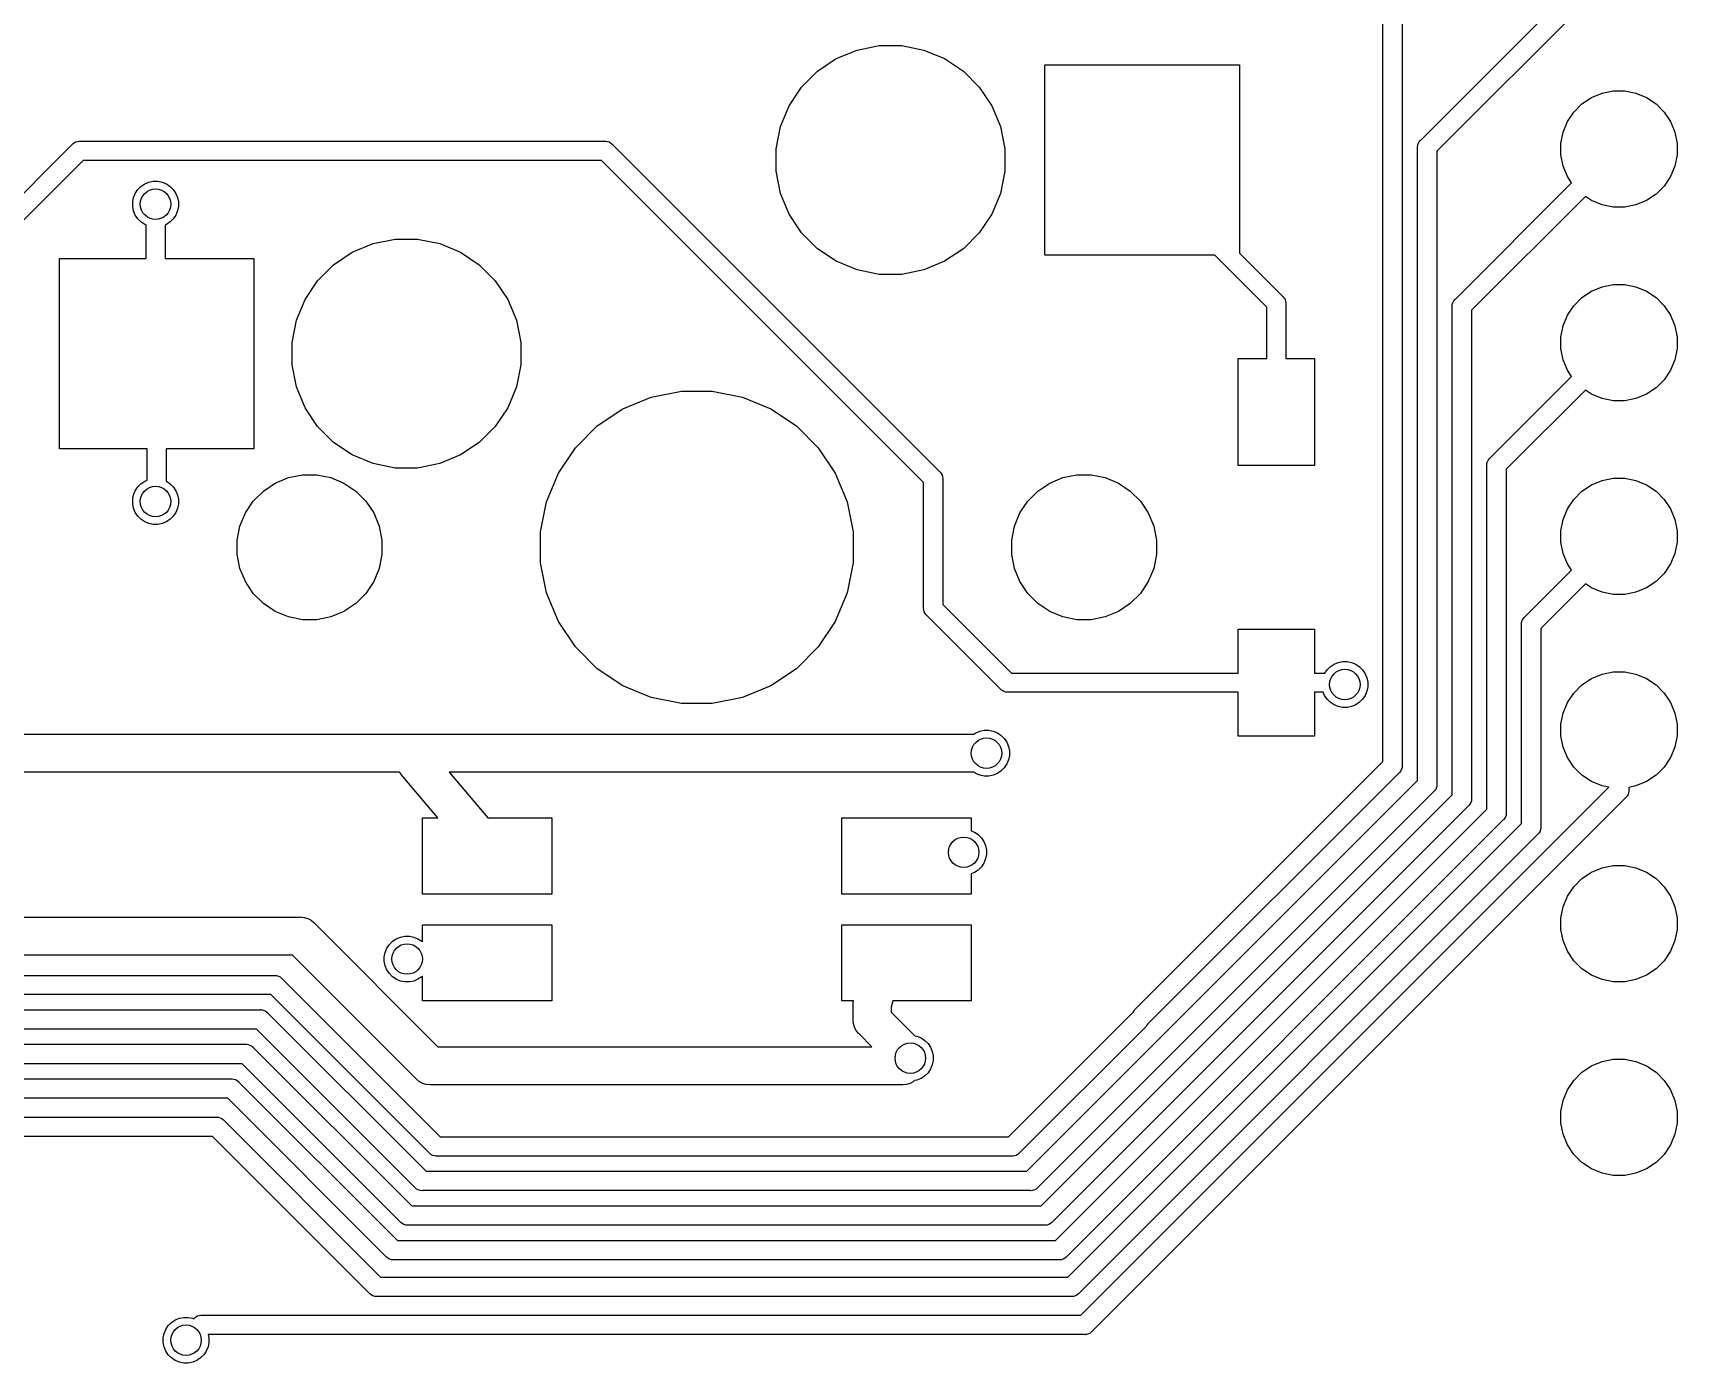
# Model space of a CAD drawing. Extents: x 0.5 to 11.2, y -4.1 to -0.9.
# Drawn here: x 4.189 to 5.038, y -2.484 to -1.798 of the extents above; entities that cross this region are included whole.
import ezdxf

# ---------------------------------------------------------------- set-up
doc = ezdxf.new("R2010")
doc.units = 0
doc.header["$MEASUREMENT"] = 0
doc.layers.add('BLACK', color=7, linetype='CONTINUOUS')

msp = doc.modelspace()

# ---------------------------------------------------------------- linework, layer by layer
at = {"layer": 'BLACK', "linetype": 'CONTINUOUS'}
for p, q in [((4.88612, -2.17382), (4.88612, -1.77471)), ((4.89612, -1.77654), (4.89612, -2.17565)), ((4.90563, -1.85288), (4.98357, -1.77495)), ((4.99064, -1.78202), (4.914, -1.85866)), ((4.60382, -1.81085), (4.61457, -1.8064)), ((4.61457, -1.8064), (4.62597, -1.80413)), ((4.62597, -1.80413), (4.63761, -1.80413)), ((4.63761, -1.80413), (4.64902, -1.8064)), ((4.64902, -1.8064), (4.65976, -1.81085)), ((4.59415, -1.81732), (4.60382, -1.81085)), ((4.65976, -1.81085), (4.66944, -1.81732)), ((4.71159, -1.9124), (4.71159, -1.81398)), ((4.71159, -1.81398), (4.81199, -1.81398)), ((4.81199, -1.81398), (4.81199, -1.91123)), ((4.57946, -1.83522), (4.58592, -1.82554)), ((4.58592, -1.82554), (4.59415, -1.81732)), ((4.66944, -1.81732), (4.67766, -1.82554)), ((4.67766, -1.82554), (4.68413, -1.83522)), ((4.9889, -1.83426), (4.99382, -1.83097)), ((4.99382, -1.83097), (4.99928, -1.82871)), ((4.99928, -1.82871), (5.00507, -1.82756)), ((5.00507, -1.82756), (5.01098, -1.82756)), ((5.01098, -1.82756), (5.01678, -1.82871)), ((5.01678, -1.82871), (5.02224, -1.83097)), ((5.02224, -1.83097), (5.02715, -1.83426)), ((4.57501, -1.84596), (4.57946, -1.83522)), ((4.68413, -1.83522), (4.68858, -1.84596)), ((4.98144, -1.84335), (4.98473, -1.83844)), ((4.98473, -1.83844), (4.9889, -1.83426)), ((5.02715, -1.83426), (5.03133, -1.83844)), ((5.03133, -1.83844), (5.03461, -1.84335)), ((4.57274, -1.85737), (4.57501, -1.84596)), ((4.68858, -1.84596), (4.69085, -1.85737)), ((4.97803, -1.8546), (4.97918, -1.84881)), ((4.97918, -1.84881), (4.98144, -1.84335)), ((5.03461, -1.84335), (5.03687, -1.84881)), ((5.03687, -1.84881), (5.03803, -1.8546)), ((4.15447, -1.90993), (4.20924, -1.85516)), ((4.20924, -1.85516), (4.2094, -1.85497)), ((4.2094, -1.85497), (4.20967, -1.85475)), ((4.20967, -1.85475), (4.21015, -1.85435)), ((4.21015, -1.85435), (4.211, -1.8539)), ((4.211, -1.8539), (4.21115, -1.85385)), ((4.21115, -1.85385), (4.21193, -1.85361)), ((4.21193, -1.85361), (4.21265, -1.85354)), ((4.21265, -1.85354), (4.21289, -1.85352)), ((4.21265, -1.85354), (4.21265, -1.85354)), ((4.21289, -1.85352), (4.21313, -1.85354)), ((4.21313, -1.85354), (4.48431, -1.85354)), ((4.48431, -1.85354), (4.48455, -1.85352)), ((4.48455, -1.85352), (4.48479, -1.85354)), ((4.48479, -1.85354), (4.48479, -1.85354)), ((4.48479, -1.85354), (4.48551, -1.85361)), ((4.48551, -1.85361), (4.48644, -1.8539)), ((4.48644, -1.8539), (4.48729, -1.85435)), ((4.48729, -1.85435), (4.48804, -1.85497)), ((4.48804, -1.85497), (4.4882, -1.85516)), ((4.4882, -1.85516), (4.65715, -2.02411)), ((4.57274, -1.86901), (4.57274, -1.85737)), ((4.69085, -1.85737), (4.69085, -1.86901)), ((4.90397, -1.85659), (4.90407, -1.85561)), ((4.904, -1.85684), (4.90397, -1.85659)), ((4.904, -2.18357), (4.904, -1.85684)), ((4.90407, -1.85561), (4.90435, -1.85467)), ((4.90435, -1.85467), (4.90443, -1.85453)), ((4.90443, -1.85453), (4.90482, -1.8538)), ((4.90482, -1.8538), (4.90544, -1.85304)), ((4.90544, -1.85304), (4.90563, -1.85288)), ((4.914, -1.85866), (4.914, -2.18539)), ((4.97803, -1.86051), (4.97803, -1.8546)), ((5.03803, -1.8546), (5.03803, -1.86051)), ((4.21493, -1.86339), (4.1627, -1.91562)), ((4.48251, -1.86339), (4.21493, -1.86339)), ((4.64892, -2.02979), (4.48251, -1.86339)), ((4.97918, -1.86631), (4.97803, -1.86051)), ((4.98144, -1.87177), (4.97918, -1.86631)), ((5.03687, -1.86631), (5.03461, -1.87177)), ((5.03803, -1.86051), (5.03687, -1.86631)), ((4.24473, -1.87685), (4.24667, -1.87556)), ((4.24667, -1.87556), (4.24882, -1.87467)), ((4.24882, -1.87467), (4.2511, -1.87421)), ((4.2511, -1.87421), (4.25343, -1.87421)), ((4.25343, -1.87421), (4.25571, -1.87467)), ((4.25571, -1.87467), (4.25786, -1.87556)), ((4.25786, -1.87556), (4.25979, -1.87685)), ((4.57501, -1.88041), (4.57274, -1.86901)), ((4.69085, -1.86901), (4.68858, -1.88041)), ((4.92351, -1.93501), (4.98357, -1.87495)), ((4.98357, -1.87495), (4.98144, -1.87177)), ((5.03461, -1.87177), (5.03133, -1.87668)), ((4.24045, -1.88486), (4.24091, -1.88258)), ((4.24045, -1.88719), (4.24045, -1.88486)), ((4.24091, -1.88258), (4.2418, -1.88043)), ((4.2418, -1.88043), (4.24309, -1.87849)), ((4.24309, -1.87849), (4.24473, -1.87685)), ((4.25979, -1.87685), (4.26144, -1.87849)), ((4.26144, -1.87849), (4.26273, -1.88043)), ((4.26273, -1.88043), (4.26362, -1.88258)), ((4.26362, -1.88258), (4.26407, -1.88486)), ((4.26407, -1.88486), (4.26407, -1.88719)), ((4.57946, -1.89116), (4.57501, -1.88041)), ((4.68858, -1.88041), (4.68413, -1.89116)), ((4.99064, -1.88202), (4.93187, -1.94079)), ((4.99382, -1.88414), (4.99064, -1.88202)), ((4.99928, -1.88641), (4.99382, -1.88414)), ((5.02224, -1.88414), (5.01678, -1.88641)), ((5.02715, -1.88086), (5.02224, -1.88414)), ((5.03133, -1.87668), (5.02715, -1.88086)), ((4.24091, -1.88947), (4.24045, -1.88719)), ((4.2418, -1.89162), (4.24091, -1.88947)), ((4.24309, -1.89355), (4.2418, -1.89162)), ((4.26273, -1.89162), (4.26144, -1.89355)), ((4.26362, -1.88947), (4.26273, -1.89162)), ((4.26407, -1.88719), (4.26362, -1.88947)), ((4.58592, -1.90083), (4.57946, -1.89116)), ((4.68413, -1.89116), (4.67766, -1.90083)), ((5.00507, -1.88756), (4.99928, -1.88641)), ((5.01098, -1.88756), (5.00507, -1.88756)), ((5.01678, -1.88641), (5.01098, -1.88756)), ((4.24473, -1.8952), (4.24309, -1.89355)), ((4.24667, -1.89649), (4.24473, -1.8952)), ((4.24734, -1.89677), (4.24667, -1.89649)), ((4.24734, -1.91398), (4.24734, -1.89677)), ((4.25786, -1.89649), (4.25719, -1.89677)), ((4.25719, -1.89677), (4.25719, -1.91398)), ((4.25979, -1.8952), (4.25786, -1.89649)), ((4.26144, -1.89355), (4.25979, -1.8952)), ((4.59415, -1.90906), (4.58592, -1.90083)), ((4.67766, -1.90083), (4.66944, -1.90906)), ((4.35382, -1.91085), (4.36457, -1.9064)), ((4.36457, -1.9064), (4.37597, -1.90413)), ((4.37597, -1.90413), (4.38761, -1.90413)), ((4.38761, -1.90413), (4.39902, -1.9064)), ((4.39902, -1.9064), (4.40976, -1.91085)), ((4.60382, -1.91552), (4.59415, -1.90906)), ((4.66944, -1.90906), (4.65976, -1.91552)), ((4.20266, -2.0124), (4.20266, -1.91398)), ((4.20266, -1.91398), (4.24734, -1.91398)), ((4.25719, -1.91398), (4.30305, -1.91398)), ((4.30305, -1.91398), (4.30305, -2.0124)), ((4.33592, -1.92554), (4.34415, -1.91732)), ((4.34415, -1.91732), (4.35382, -1.91085)), ((4.40976, -1.91085), (4.41944, -1.91732)), ((4.41944, -1.91732), (4.42766, -1.92554)), ((4.61457, -1.91997), (4.60382, -1.91552)), ((4.65976, -1.91552), (4.64902, -1.91997)), ((4.79924, -1.9124), (4.71159, -1.9124)), ((4.82608, -1.93924), (4.79924, -1.9124)), ((4.81199, -1.91123), (4.83431, -1.93355)), ((4.32946, -1.93522), (4.33592, -1.92554)), ((4.42766, -1.92554), (4.43413, -1.93522)), ((4.62597, -1.92224), (4.61457, -1.91997)), ((4.63761, -1.92224), (4.62597, -1.92224)), ((4.64902, -1.91997), (4.63761, -1.92224)), ((4.32501, -1.94596), (4.32946, -1.93522)), ((4.43413, -1.93522), (4.43858, -1.94596)), ((4.83431, -1.93355), (4.8345, -1.93371)), ((4.8345, -1.93371), (4.83465, -1.9339)), ((4.83465, -1.9339), (4.83465, -1.9339)), ((4.83465, -1.9339), (4.8349, -1.9342)), ((4.8349, -1.9342), (4.83512, -1.93446)), ((4.83512, -1.93446), (4.83557, -1.93531)), ((4.83557, -1.93531), (4.83585, -1.93624)), ((4.92236, -1.93654), (4.92269, -1.93592)), ((4.92269, -1.93592), (4.92332, -1.93516)), ((4.92332, -1.93516), (4.92351, -1.93501)), ((4.98473, -1.93844), (4.9889, -1.93426)), ((4.9889, -1.93426), (4.99382, -1.93097)), ((4.99382, -1.93097), (4.99928, -1.92871)), ((4.99928, -1.92871), (5.00507, -1.92756)), ((5.00507, -1.92756), (5.01098, -1.92756)), ((5.01098, -1.92756), (5.01678, -1.92871)), ((5.01678, -1.92871), (5.02224, -1.93097)), ((5.02224, -1.93097), (5.02715, -1.93426)), ((5.02715, -1.93426), (5.03133, -1.93844)), ((4.82608, -1.96575), (4.82608, -1.93924)), ((4.83585, -1.93624), (4.83593, -1.93696)), ((4.83593, -1.93696), (4.83593, -1.93696)), ((4.83593, -1.93696), (4.83595, -1.9372)), ((4.83595, -1.9372), (4.83593, -1.93745)), ((4.83593, -1.93745), (4.83593, -1.96575)), ((4.92185, -1.93872), (4.92194, -1.93774)), ((4.92187, -1.93896), (4.92185, -1.93872)), ((4.92187, -2.19097), (4.92187, -1.93896)), ((4.92194, -1.93774), (4.92223, -1.93679)), ((4.92223, -1.93679), (4.92236, -1.93654)), ((4.93187, -1.94079), (4.93187, -2.1928)), ((4.97918, -1.94881), (4.98144, -1.94335)), ((4.98144, -1.94335), (4.98473, -1.93844)), ((5.03133, -1.93844), (5.03461, -1.94335)), ((5.03461, -1.94335), (5.03687, -1.94881)), ((4.32274, -1.95737), (4.32501, -1.94596)), ((4.43858, -1.94596), (4.44085, -1.95737)), ((4.97803, -1.9546), (4.97918, -1.94881)), ((5.03687, -1.94881), (5.03803, -1.9546)), ((4.32274, -1.96901), (4.32274, -1.95737)), ((4.44085, -1.95737), (4.44085, -1.96901)), ((4.97803, -1.96051), (4.97803, -1.9546)), ((4.97918, -1.96631), (4.97803, -1.96051)), ((5.03803, -1.96051), (5.03687, -1.96631)), ((5.03803, -1.9546), (5.03803, -1.96051)), ((4.32501, -1.98041), (4.32274, -1.96901)), ((4.44085, -1.96901), (4.43858, -1.98041)), ((4.81132, -2.02087), (4.81132, -1.96575)), ((4.81132, -1.96575), (4.82608, -1.96575)), ((4.83593, -1.96575), (4.85069, -1.96575)), ((4.85069, -1.96575), (4.85069, -2.02087)), ((4.98144, -1.97177), (4.97918, -1.96631)), ((5.03687, -1.96631), (5.03461, -1.97177)), ((4.94138, -2.01713), (4.98357, -1.97495)), ((4.98357, -1.97495), (4.98144, -1.97177)), ((5.03133, -1.97668), (5.02715, -1.98086)), ((5.03461, -1.97177), (5.03133, -1.97668)), ((4.32946, -1.99116), (4.32501, -1.98041)), ((4.43858, -1.98041), (4.43413, -1.99116)), ((4.49356, -1.99167), (4.50825, -1.98558)), ((4.50825, -1.98558), (4.52384, -1.98248)), ((4.52384, -1.98248), (4.53974, -1.98248)), ((4.53974, -1.98248), (4.55533, -1.98558)), ((4.55533, -1.98558), (4.57002, -1.99167)), ((4.99064, -1.98202), (4.94975, -2.02291)), ((4.99382, -1.98414), (4.99064, -1.98202)), ((4.99928, -1.98641), (4.99382, -1.98414)), ((5.00507, -1.98756), (4.99928, -1.98641)), ((5.01678, -1.98641), (5.01098, -1.98756)), ((5.02224, -1.98414), (5.01678, -1.98641)), ((5.02715, -1.98086), (5.02224, -1.98414)), ((4.33592, -2.00083), (4.32946, -1.99116)), ((4.43413, -1.99116), (4.42766, -2.00083)), ((4.48034, -2.0005), (4.49356, -1.99167)), ((4.57002, -1.99167), (4.58324, -2.0005)), ((5.01098, -1.98756), (5.00507, -1.98756)), ((4.34415, -2.00906), (4.33592, -2.00083)), ((4.42766, -2.00083), (4.41944, -2.00906)), ((4.4691, -2.01174), (4.48034, -2.0005)), ((4.58324, -2.0005), (4.59448, -2.01174)), ((4.24793, -2.0124), (4.20266, -2.0124)), ((4.24793, -2.02858), (4.24793, -2.0124)), ((4.30305, -2.0124), (4.25778, -2.0124)), ((4.25778, -2.0124), (4.25778, -2.02907)), ((4.35382, -2.01552), (4.34415, -2.00906)), ((4.41944, -2.00906), (4.40976, -2.01552)), ((4.46027, -2.02496), (4.4691, -2.01174)), ((4.59448, -2.01174), (4.60331, -2.02496)), ((4.36457, -2.01997), (4.35382, -2.01552)), ((4.37597, -2.02224), (4.36457, -2.01997)), ((4.39902, -2.01997), (4.38761, -2.02224)), ((4.40976, -2.01552), (4.39902, -2.01997)), ((4.85069, -2.02087), (4.81132, -2.02087)), ((4.93972, -2.02084), (4.93982, -2.01986)), ((4.93975, -2.02109), (4.93972, -2.02084)), ((4.93982, -2.01986), (4.9401, -2.01892)), ((4.9401, -2.01892), (4.94024, -2.01866)), ((4.94024, -2.01866), (4.94057, -2.01805)), ((4.94057, -2.01805), (4.94119, -2.01729)), ((4.94119, -2.01729), (4.94138, -2.01713)), ((4.24473, -2.03039), (4.24667, -2.0291)), ((4.24667, -2.0291), (4.24793, -2.02858)), ((4.25778, -2.02907), (4.25786, -2.0291)), ((4.25786, -2.0291), (4.25979, -2.03039)), ((4.31408, -2.03004), (4.32088, -2.02722)), ((4.32088, -2.02722), (4.32811, -2.02579)), ((4.32811, -2.02579), (4.33548, -2.02579)), ((4.33548, -2.02579), (4.3427, -2.02722)), ((4.3427, -2.02722), (4.34951, -2.03004)), ((4.38761, -2.02224), (4.37597, -2.02224)), ((4.45418, -2.03965), (4.46027, -2.02496)), ((4.60331, -2.02496), (4.6094, -2.03965)), ((4.65715, -2.02411), (4.65734, -2.02426)), ((4.65734, -2.02426), (4.65749, -2.02445)), ((4.65749, -2.02445), (4.65749, -2.02445)), ((4.65749, -2.02445), (4.65787, -2.02491)), ((4.65787, -2.02491), (4.65795, -2.02501)), ((4.65795, -2.02501), (4.65841, -2.02586)), ((4.65841, -2.02586), (4.65869, -2.02679)), ((4.65869, -2.02679), (4.65876, -2.02751)), ((4.65876, -2.02751), (4.65876, -2.02751)), ((4.65876, -2.02751), (4.65878, -2.02776)), ((4.65878, -2.02776), (4.65876, -2.028)), ((4.65876, -2.028), (4.65876, -2.09265)), ((4.71408, -2.03004), (4.72088, -2.02722)), ((4.72088, -2.02722), (4.72811, -2.02579)), ((4.72811, -2.02579), (4.73548, -2.02579)), ((4.73548, -2.02579), (4.7427, -2.02722)), ((4.7427, -2.02722), (4.74951, -2.03004)), ((4.93975, -2.19837), (4.93975, -2.02109)), ((4.94975, -2.02291), (4.94975, -2.2002)), ((4.99382, -2.03097), (4.99928, -2.02871)), ((4.99928, -2.02871), (5.00507, -2.02756)), ((5.00507, -2.02756), (5.01098, -2.02756)), ((5.01098, -2.02756), (5.01678, -2.02871)), ((5.01678, -2.02871), (5.02224, -2.03097)), ((4.24045, -2.0384), (4.24091, -2.03612)), ((4.24091, -2.03612), (4.2418, -2.03397)), ((4.2418, -2.03397), (4.24309, -2.03204)), ((4.24309, -2.03204), (4.24473, -2.03039)), ((4.25979, -2.03039), (4.26144, -2.03204)), ((4.26144, -2.03204), (4.26273, -2.03397)), ((4.26273, -2.03397), (4.26362, -2.03612)), ((4.26362, -2.03612), (4.26407, -2.0384)), ((4.30274, -2.03935), (4.30795, -2.03414)), ((4.30795, -2.03414), (4.31408, -2.03004)), ((4.34951, -2.03004), (4.35563, -2.03414)), ((4.35563, -2.03414), (4.36084, -2.03935)), ((4.64892, -2.09444), (4.64892, -2.02979)), ((4.70274, -2.03935), (4.70795, -2.03414)), ((4.70795, -2.03414), (4.71408, -2.03004)), ((4.74951, -2.03004), (4.75563, -2.03414)), ((4.75563, -2.03414), (4.76084, -2.03935)), ((4.98473, -2.03844), (4.9889, -2.03426)), ((4.9889, -2.03426), (4.99382, -2.03097)), ((5.02224, -2.03097), (5.02715, -2.03426)), ((5.02715, -2.03426), (5.03133, -2.03844)), ((4.24045, -2.04073), (4.24045, -2.0384)), ((4.24091, -2.04301), (4.24045, -2.04073)), ((4.2418, -2.04516), (4.24091, -2.04301)), ((4.24309, -2.0471), (4.2418, -2.04516)), ((4.26273, -2.04516), (4.26144, -2.0471)), ((4.26362, -2.04301), (4.26273, -2.04516)), ((4.26407, -2.04073), (4.26362, -2.04301)), ((4.26407, -2.0384), (4.26407, -2.04073)), ((4.29583, -2.05228), (4.29865, -2.04547)), ((4.29865, -2.04547), (4.30274, -2.03935)), ((4.36084, -2.03935), (4.36494, -2.04547)), ((4.36494, -2.04547), (4.36776, -2.05228)), ((4.45108, -2.05524), (4.45418, -2.03965)), ((4.6094, -2.03965), (4.6125, -2.05524)), ((4.69583, -2.05228), (4.69865, -2.04547)), ((4.69865, -2.04547), (4.70274, -2.03935)), ((4.76084, -2.03935), (4.76494, -2.04547)), ((4.76494, -2.04547), (4.76776, -2.05228)), ((4.97918, -2.04881), (4.98144, -2.04335)), ((4.98144, -2.04335), (4.98473, -2.03844)), ((5.03133, -2.03844), (5.03461, -2.04335)), ((5.03461, -2.04335), (5.03687, -2.04881)), ((4.24473, -2.04874), (4.24309, -2.0471)), ((4.24667, -2.05003), (4.24473, -2.04874)), ((4.24882, -2.05092), (4.24667, -2.05003)), ((4.2511, -2.05138), (4.24882, -2.05092)), ((4.25343, -2.05138), (4.2511, -2.05138)), ((4.25571, -2.05092), (4.25343, -2.05138)), ((4.25786, -2.05003), (4.25571, -2.05092)), ((4.25979, -2.04874), (4.25786, -2.05003)), ((4.26144, -2.0471), (4.25979, -2.04874)), ((4.29439, -2.05951), (4.29583, -2.05228)), ((4.36776, -2.05228), (4.36919, -2.05951)), ((4.69439, -2.05951), (4.69583, -2.05228)), ((4.76776, -2.05228), (4.76919, -2.05951)), ((4.97803, -2.0546), (4.97918, -2.04881)), ((4.97803, -2.06051), (4.97803, -2.0546)), ((5.03687, -2.04881), (5.03803, -2.0546)), ((5.03803, -2.0546), (5.03803, -2.06051)), ((4.29439, -2.06687), (4.29439, -2.05951)), ((4.36919, -2.05951), (4.36919, -2.06687)), ((4.45108, -2.07114), (4.45108, -2.05524)), ((4.6125, -2.05524), (4.6125, -2.07114)), ((4.69439, -2.06687), (4.69439, -2.05951)), ((4.76919, -2.05951), (4.76919, -2.06687)), ((4.97918, -2.06631), (4.97803, -2.06051)), ((5.03803, -2.06051), (5.03687, -2.06631)), ((4.29583, -2.0741), (4.29439, -2.06687)), ((4.36919, -2.06687), (4.36776, -2.0741)), ((4.45418, -2.08673), (4.45108, -2.07114)), ((4.6125, -2.07114), (4.6094, -2.08673)), ((4.69583, -2.0741), (4.69439, -2.06687)), ((4.76919, -2.06687), (4.76776, -2.0741)), ((4.98144, -2.07177), (4.97918, -2.06631)), ((4.98357, -2.07495), (4.98144, -2.07177)), ((5.03461, -2.07177), (5.03133, -2.07668)), ((5.03687, -2.06631), (5.03461, -2.07177)), ((4.29865, -2.08091), (4.29583, -2.0741)), ((4.36776, -2.0741), (4.36494, -2.08091)), ((4.69865, -2.08091), (4.69583, -2.0741)), ((4.76776, -2.0741), (4.76494, -2.08091)), ((4.97467, -2.08385), (4.98357, -2.07495)), ((5.03133, -2.07668), (5.02715, -2.08086)), ((4.30274, -2.08703), (4.29865, -2.08091)), ((4.30795, -2.09224), (4.30274, -2.08703)), ((4.36084, -2.08703), (4.35563, -2.09224)), ((4.36494, -2.08091), (4.36084, -2.08703)), ((4.46027, -2.10142), (4.45418, -2.08673)), ((4.6094, -2.08673), (4.60331, -2.10142)), ((4.70274, -2.08703), (4.69865, -2.08091)), ((4.70795, -2.09224), (4.70274, -2.08703)), ((4.76084, -2.08703), (4.75563, -2.09224)), ((4.76494, -2.08091), (4.76084, -2.08703)), ((4.95926, -2.09926), (4.97467, -2.08385)), ((4.97467, -2.08385), (4.97467, -2.08385)), ((4.99064, -2.08202), (4.98174, -2.09092)), ((4.99382, -2.08414), (4.99064, -2.08202)), ((4.99928, -2.08641), (4.99382, -2.08414)), ((5.00507, -2.08756), (4.99928, -2.08641)), ((5.01098, -2.08756), (5.00507, -2.08756)), ((5.01678, -2.08641), (5.01098, -2.08756)), ((5.02224, -2.08414), (5.01678, -2.08641)), ((5.02715, -2.08086), (5.02224, -2.08414)), ((4.31408, -2.09633), (4.30795, -2.09224)), ((4.32088, -2.09915), (4.31408, -2.09633)), ((4.34951, -2.09633), (4.3427, -2.09915)), ((4.35563, -2.09224), (4.34951, -2.09633)), ((4.64889, -2.09469), (4.64892, -2.09444)), ((4.64899, -2.09565), (4.64889, -2.09469)), ((4.64927, -2.09658), (4.64899, -2.09565)), ((4.64973, -2.09743), (4.64927, -2.09658)), ((4.65876, -2.09265), (4.69426, -2.12815)), ((4.71408, -2.09633), (4.70795, -2.09224)), ((4.72088, -2.09915), (4.71408, -2.09633)), ((4.74951, -2.09633), (4.7427, -2.09915)), ((4.75563, -2.09224), (4.74951, -2.09633)), ((4.98174, -2.09092), (4.96762, -2.10504)), ((4.98174, -2.09092), (4.98174, -2.09092)), ((4.32811, -2.10059), (4.32088, -2.09915)), ((4.33548, -2.10059), (4.32811, -2.10059)), ((4.3427, -2.09915), (4.33548, -2.10059)), ((4.4691, -2.11464), (4.46027, -2.10142)), ((4.60331, -2.10142), (4.59448, -2.11464)), ((4.65019, -2.09799), (4.64973, -2.09743)), ((4.65034, -2.09818), (4.65019, -2.09799)), ((4.65053, -2.09834), (4.65034, -2.09818)), ((4.68857, -2.13638), (4.65053, -2.09834)), ((4.72811, -2.10059), (4.72088, -2.09915)), ((4.73548, -2.10059), (4.72811, -2.10059)), ((4.7427, -2.09915), (4.73548, -2.10059)), ((4.81132, -2.12815), (4.81132, -2.10551)), ((4.81132, -2.10551), (4.85069, -2.10551)), ((4.85069, -2.10551), (4.85069, -2.12815)), ((4.9576, -2.10297), (4.95769, -2.10199)), ((4.95762, -2.10321), (4.9576, -2.10297)), ((4.95762, -2.20578), (4.95762, -2.10321)), ((4.95769, -2.10199), (4.95798, -2.10104)), ((4.95798, -2.10104), (4.95844, -2.10018)), ((4.95844, -2.10018), (4.95868, -2.09989)), ((4.95868, -2.09989), (4.95907, -2.09941)), ((4.95907, -2.09941), (4.95926, -2.09926)), ((4.96762, -2.10504), (4.96762, -2.2076)), ((4.48034, -2.12588), (4.4691, -2.11464)), ((4.59448, -2.11464), (4.58324, -2.12588)), ((4.86084, -2.12359), (4.86299, -2.1227)), ((4.86299, -2.1227), (4.86527, -2.12224)), ((4.86527, -2.12224), (4.8676, -2.12224)), ((4.8676, -2.12224), (4.86988, -2.1227)), ((4.86988, -2.1227), (4.87203, -2.12359)), ((4.49356, -2.13471), (4.48034, -2.12588)), ((4.58324, -2.12588), (4.57002, -2.13471)), ((4.69426, -2.12815), (4.81132, -2.12815)), ((4.85069, -2.12815), (4.85618, -2.12815)), ((4.85618, -2.12815), (4.85726, -2.12653)), ((4.85726, -2.12653), (4.85891, -2.12488)), ((4.85891, -2.12488), (4.86084, -2.12359)), ((4.87203, -2.12359), (4.87397, -2.12488)), ((4.87397, -2.12488), (4.87561, -2.12653)), ((4.87561, -2.12653), (4.8769, -2.12846)), ((4.8769, -2.12846), (4.87779, -2.13061)), ((4.87779, -2.13061), (4.87825, -2.13289)), ((4.9889, -2.13426), (4.99382, -2.13097)), ((4.99382, -2.13097), (4.99928, -2.12871)), ((4.99928, -2.12871), (5.00507, -2.12756)), ((5.00507, -2.12756), (5.01098, -2.12756)), ((5.01098, -2.12756), (5.01678, -2.12871)), ((5.01678, -2.12871), (5.02224, -2.13097)), ((5.02224, -2.13097), (5.02715, -2.13426)), ((4.50825, -2.1408), (4.49356, -2.13471)), ((4.57002, -2.13471), (4.55533, -2.1408)), ((4.68873, -2.13657), (4.68857, -2.13638)), ((4.68892, -2.13672), (4.68873, -2.13657)), ((4.68917, -2.13693), (4.68892, -2.13672)), ((4.68892, -2.13672), (4.68892, -2.13672)), ((4.68948, -2.13718), (4.68917, -2.13693)), ((4.69033, -2.13764), (4.68948, -2.13718)), ((4.69126, -2.13792), (4.69033, -2.13764)), ((4.69198, -2.13799), (4.69126, -2.13792)), ((4.69222, -2.13802), (4.69198, -2.13799)), ((4.69198, -2.13799), (4.69198, -2.13799)), ((4.69247, -2.13799), (4.69222, -2.13802)), ((4.81132, -2.13799), (4.69247, -2.13799)), ((4.81132, -2.16063), (4.81132, -2.13799)), ((4.85528, -2.13799), (4.85069, -2.13799)), ((4.85069, -2.13799), (4.85069, -2.16063)), ((4.85597, -2.13965), (4.85528, -2.13799)), ((4.85726, -2.14158), (4.85597, -2.13965)), ((4.8769, -2.13965), (4.87561, -2.14158)), ((4.87779, -2.1375), (4.8769, -2.13965)), ((4.87825, -2.13522), (4.87779, -2.1375)), ((4.87825, -2.13289), (4.87825, -2.13522)), ((4.98144, -2.14335), (4.98473, -2.13844)), ((4.98473, -2.13844), (4.9889, -2.13426)), ((5.02715, -2.13426), (5.03133, -2.13844)), ((5.03133, -2.13844), (5.03461, -2.14335)), ((4.52384, -2.1439), (4.50825, -2.1408)), ((4.53974, -2.1439), (4.52384, -2.1439)), ((4.55533, -2.1408), (4.53974, -2.1439)), ((4.85891, -2.14323), (4.85726, -2.14158)), ((4.86084, -2.14452), (4.85891, -2.14323)), ((4.86299, -2.14541), (4.86084, -2.14452)), ((4.86527, -2.14587), (4.86299, -2.14541)), ((4.8676, -2.14587), (4.86527, -2.14587)), ((4.86988, -2.14541), (4.8676, -2.14587)), ((4.87203, -2.14452), (4.86988, -2.14541)), ((4.87397, -2.14323), (4.87203, -2.14452)), ((4.87561, -2.14158), (4.87397, -2.14323)), ((4.97918, -2.14881), (4.98144, -2.14335)), ((5.03461, -2.14335), (5.03687, -2.14881)), ((4.97803, -2.1546), (4.97918, -2.14881)), ((4.97803, -2.16051), (4.97803, -2.1546)), ((5.03687, -2.14881), (5.03803, -2.1546)), ((5.03803, -2.1546), (5.03803, -2.16051)), ((4.12839, -2.15965), (4.38958, -2.15965)), ((4.38958, -2.15965), (4.39006, -2.1596)), ((4.39006, -2.1596), (4.39054, -2.15965)), ((4.39054, -2.15965), (4.67487, -2.15965)), ((4.67487, -2.15965), (4.6758, -2.15902)), ((4.6758, -2.15902), (4.67795, -2.15813)), ((4.67795, -2.15813), (4.68023, -2.15768)), ((4.68023, -2.15768), (4.68256, -2.15768)), ((4.68256, -2.15768), (4.68484, -2.15813)), ((4.68484, -2.15813), (4.68699, -2.15902)), ((4.68699, -2.15902), (4.68893, -2.16031)), ((4.68893, -2.16031), (4.69057, -2.16196)), ((4.69057, -2.16196), (4.69186, -2.16389)), ((4.69186, -2.16389), (4.69275, -2.16604)), ((4.85069, -2.16063), (4.81132, -2.16063)), ((4.97918, -2.16631), (4.97803, -2.16051)), ((5.03803, -2.16051), (5.03687, -2.16631)), ((4.69275, -2.17293), (4.69186, -2.17508)), ((4.69275, -2.16604), (4.69321, -2.16832)), ((4.69321, -2.17065), (4.69275, -2.17293)), ((4.69321, -2.16832), (4.69321, -2.17065)), ((4.98144, -2.17177), (4.97918, -2.16631)), ((4.98473, -2.17668), (4.98144, -2.17177)), ((5.03461, -2.17177), (5.03133, -2.17668)), ((5.03687, -2.16631), (5.03461, -2.17177)), ((4.37824, -2.17933), (4.12479, -2.17933)), ((4.37824, -2.17934), (4.37824, -2.17933)), ((4.37827, -2.17939), (4.37824, -2.17934)), ((4.37855, -2.17971), (4.37827, -2.17939)), ((4.37913, -2.18042), (4.37855, -2.17971)), ((4.37917, -2.18045), (4.37913, -2.18042)), ((4.39807, -2.20295), (4.37917, -2.18045)), ((4.67487, -2.17933), (4.40394, -2.17933)), ((4.40394, -2.17933), (4.42378, -2.20295)), ((4.6758, -2.17996), (4.67487, -2.17933)), ((4.67795, -2.18085), (4.6758, -2.17996)), ((4.68023, -2.1813), (4.67795, -2.18085)), ((4.68256, -2.1813), (4.68023, -2.1813)), ((4.68484, -2.18085), (4.68256, -2.1813)), ((4.68699, -2.17996), (4.68484, -2.18085)), ((4.68893, -2.17866), (4.68699, -2.17996)), ((4.69057, -2.17702), (4.68893, -2.17866)), ((4.69186, -2.17508), (4.69057, -2.17702)), ((4.75803, -2.30191), (4.88612, -2.17382)), ((4.89448, -2.1796), (4.7651, -2.30898)), ((4.89467, -2.17944), (4.89448, -2.1796)), ((4.8953, -2.17868), (4.89467, -2.17944)), ((4.89576, -2.17781), (4.8953, -2.17868)), ((4.89605, -2.17687), (4.89576, -2.17781)), ((4.89612, -2.17614), (4.89605, -2.17687)), ((4.89612, -2.17565), (4.89615, -2.17589)), ((4.89615, -2.17589), (4.89612, -2.17614)), ((4.9889, -2.18086), (4.98473, -2.17668)), ((4.99382, -2.18414), (4.9889, -2.18086)), ((5.02715, -2.18086), (5.02224, -2.18414)), ((5.03133, -2.17668), (5.02715, -2.18086)), ((4.70217, -2.38539), (4.904, -2.18357)), ((4.91236, -2.18935), (4.70795, -2.39375)), ((4.73005, -2.45976), (5.00272, -2.18709)), ((4.91255, -2.18919), (4.91236, -2.18935)), ((4.91317, -2.18843), (4.91255, -2.18919)), ((4.91364, -2.18756), (4.91317, -2.18843)), ((4.91392, -2.18662), (4.91364, -2.18756)), ((4.914, -2.18588), (4.91392, -2.18662)), ((4.914, -2.18539), (4.91402, -2.18564)), ((4.91402, -2.18564), (4.914, -2.18588)), ((4.99928, -2.18641), (4.99382, -2.18414)), ((5.00272, -2.18709), (4.99928, -2.18641)), ((5.01296, -2.18984), (5.01267, -2.19078)), ((5.01303, -2.18911), (5.01296, -2.18984)), ((5.01678, -2.18641), (5.01303, -2.18715)), ((5.01303, -2.18715), (5.01303, -2.18861)), ((5.01303, -2.18861), (5.01305, -2.18886)), ((5.01305, -2.18886), (5.01303, -2.18911)), ((5.02224, -2.18414), (5.01678, -2.18641)), ((4.70957, -2.40327), (4.92187, -2.19097)), ((4.93023, -2.19675), (4.71536, -2.41163)), ((4.71698, -2.42114), (4.93975, -2.19837)), ((5.01139, -2.19257), (4.73583, -2.46813)), ((4.93042, -2.19659), (4.93023, -2.19675)), ((4.93105, -2.19583), (4.93042, -2.19659)), ((4.93151, -2.19496), (4.93105, -2.19583)), ((4.9318, -2.19402), (4.93151, -2.19496)), ((4.93187, -2.19329), (4.9318, -2.19402)), ((4.93187, -2.1928), (4.9319, -2.19304)), ((4.9319, -2.19304), (4.93187, -2.19329)), ((5.01158, -2.19241), (5.01139, -2.19257)), ((5.0122, -2.19165), (5.01158, -2.19241)), ((5.01267, -2.19078), (5.0122, -2.19165)), ((4.39006, -2.24232), (4.39006, -2.20295)), ((4.39006, -2.20295), (4.39807, -2.20295)), ((4.42378, -2.20295), (4.45699, -2.20295)), ((4.45699, -2.20295), (4.45699, -2.24232)), ((4.60659, -2.24232), (4.60659, -2.20295)), ((4.60659, -2.20295), (4.67352, -2.20295)), ((4.67352, -2.20295), (4.67352, -2.20952)), ((4.94811, -2.20415), (4.72276, -2.4295)), ((4.72332, -2.44008), (4.95762, -2.20578)), ((4.9483, -2.204), (4.94811, -2.20415)), ((4.94892, -2.20324), (4.9483, -2.204)), ((4.94939, -2.20237), (4.94892, -2.20324)), ((4.94967, -2.20143), (4.94939, -2.20237)), ((4.94975, -2.20069), (4.94967, -2.20143)), ((4.94975, -2.2002), (4.94977, -2.20045)), ((4.94977, -2.20045), (4.94975, -2.20069)), ((4.96762, -2.2076), (4.96764, -2.20785)), ((4.67352, -2.20952), (4.67518, -2.2102)), ((4.67518, -2.2102), (4.67712, -2.2115)), ((4.67712, -2.2115), (4.67876, -2.21314)), ((4.67876, -2.21314), (4.68005, -2.21507)), ((4.68005, -2.21507), (4.68094, -2.21722)), ((4.96598, -2.21156), (4.7291, -2.44844)), ((4.96617, -2.2114), (4.96598, -2.21156)), ((4.9668, -2.21064), (4.96617, -2.2114)), ((4.96726, -2.20977), (4.9668, -2.21064)), ((4.96755, -2.20883), (4.96726, -2.20977)), ((4.96762, -2.20809), (4.96755, -2.20883)), ((4.96764, -2.20785), (4.96762, -2.20809)), ((4.96762, -2.20809), (4.96762, -2.20809)), ((4.68094, -2.22411), (4.68005, -2.22626)), ((4.68094, -2.21722), (4.6814, -2.21951)), ((4.6814, -2.22183), (4.68094, -2.22411)), ((4.6814, -2.21951), (4.6814, -2.22183)), ((4.67518, -2.23114), (4.67352, -2.23182)), ((4.67352, -2.23182), (4.67352, -2.24232)), ((4.67712, -2.22984), (4.67518, -2.23114)), ((4.67876, -2.2282), (4.67712, -2.22984)), ((4.68005, -2.22626), (4.67876, -2.2282)), ((4.9889, -2.23426), (4.99382, -2.23097)), ((4.99382, -2.23097), (4.99928, -2.22871)), ((4.99928, -2.22871), (5.00507, -2.22756)), ((5.00507, -2.22756), (5.01098, -2.22756)), ((5.01098, -2.22756), (5.01678, -2.22871)), ((5.01678, -2.22871), (5.02224, -2.23097)), ((5.02224, -2.23097), (5.02715, -2.23426)), ((4.98144, -2.24335), (4.98473, -2.23844)), ((4.98473, -2.23844), (4.9889, -2.23426)), ((5.02715, -2.23426), (5.03133, -2.23844)), ((5.03133, -2.23844), (5.03461, -2.24335)), ((4.45699, -2.24232), (4.39006, -2.24232)), ((4.67352, -2.24232), (4.60659, -2.24232)), ((4.97803, -2.2546), (4.97918, -2.24881)), ((4.97918, -2.24881), (4.98144, -2.24335)), ((5.03461, -2.24335), (5.03687, -2.24881)), ((5.03687, -2.24881), (5.03803, -2.2546)), ((3.96107, -2.25413), (4.32658, -2.25413)), ((4.32658, -2.25413), (4.32707, -2.25409)), ((4.32707, -2.25409), (4.32755, -2.25413)), ((4.32755, -2.25413), (4.329, -2.25428)), ((4.329, -2.25428), (4.33085, -2.25484)), ((4.33085, -2.25484), (4.33256, -2.25575)), ((4.33256, -2.25575), (4.33406, -2.25698)), ((4.33406, -2.25698), (4.33437, -2.25736)), ((4.33437, -2.25736), (4.39807, -2.32106)), ((4.39006, -2.26696), (4.39006, -2.25807)), ((4.39006, -2.25807), (4.45699, -2.25807)), ((4.45699, -2.25807), (4.45699, -2.29744)), ((4.60659, -2.29744), (4.60659, -2.25807)), ((4.60659, -2.25807), (4.67352, -2.25807)), ((4.67352, -2.25807), (4.67352, -2.29744)), ((4.97803, -2.26051), (4.97803, -2.2546)), ((5.03803, -2.2546), (5.03803, -2.26051)), ((4.37301, -2.26826), (4.37466, -2.26661)), ((4.37466, -2.26661), (4.37659, -2.26532)), ((4.37659, -2.26532), (4.37874, -2.26443)), ((4.37874, -2.26443), (4.38102, -2.26398)), ((4.38102, -2.26398), (4.38335, -2.26398)), ((4.38335, -2.26398), (4.38563, -2.26443)), ((4.38563, -2.26443), (4.38778, -2.26532)), ((4.38778, -2.26532), (4.38971, -2.26661)), ((4.38971, -2.26661), (4.39006, -2.26696)), ((4.97918, -2.26631), (4.97803, -2.26051)), ((4.98144, -2.27177), (4.97918, -2.26631)), ((5.03687, -2.26631), (5.03461, -2.27177)), ((5.03803, -2.26051), (5.03687, -2.26631)), ((4.32299, -2.27382), (3.95747, -2.27382)), ((4.38669, -2.33752), (4.32299, -2.27382)), ((4.37037, -2.27462), (4.37083, -2.27234)), ((4.37037, -2.27695), (4.37037, -2.27462)), ((4.37083, -2.27234), (4.37172, -2.27019)), ((4.37172, -2.27019), (4.37301, -2.26826)), ((4.98473, -2.27668), (4.98144, -2.27177)), ((5.03461, -2.27177), (5.03133, -2.27668)), ((4.37083, -2.27923), (4.37037, -2.27695)), ((4.37172, -2.28138), (4.37083, -2.27923)), ((4.37301, -2.28332), (4.37172, -2.28138)), ((4.37466, -2.28496), (4.37301, -2.28332)), ((4.9889, -2.28086), (4.98473, -2.27668)), ((4.99382, -2.28414), (4.9889, -2.28086)), ((5.02715, -2.28086), (5.02224, -2.28414)), ((5.03133, -2.27668), (5.02715, -2.28086)), ((2.1294, -2.28425), (4.31357, -2.28425)), ((4.31357, -2.28425), (4.31381, -2.28423)), ((4.31381, -2.28423), (4.31405, -2.28425)), ((4.31405, -2.28425), (4.31405, -2.28425)), ((4.31405, -2.28425), (4.31478, -2.28432)), ((4.31478, -2.28432), (4.31571, -2.2846)), ((4.31571, -2.2846), (4.31656, -2.28506)), ((4.31656, -2.28506), (4.31697, -2.28539)), ((4.31697, -2.28539), (4.31731, -2.28568)), ((4.31731, -2.28568), (4.31746, -2.28586)), ((4.31746, -2.28586), (4.39928, -2.36768)), ((4.37659, -2.28625), (4.37466, -2.28496)), ((4.37874, -2.28714), (4.37659, -2.28625)), ((4.38102, -2.2876), (4.37874, -2.28714)), ((4.38335, -2.2876), (4.38102, -2.2876)), ((4.38563, -2.28714), (4.38335, -2.2876)), ((4.38778, -2.28625), (4.38563, -2.28714)), ((4.38971, -2.28496), (4.38778, -2.28625)), ((4.39006, -2.28462), (4.38971, -2.28496)), ((4.39006, -2.29744), (4.39006, -2.28462)), ((4.99928, -2.28641), (4.99382, -2.28414)), ((5.00507, -2.28756), (4.99928, -2.28641)), ((5.01098, -2.28756), (5.00507, -2.28756)), ((5.01678, -2.28641), (5.01098, -2.28756)), ((5.02224, -2.28414), (5.01678, -2.28641)), ((4.31177, -2.29409), (2.1312, -2.29409)), ((4.39359, -2.37591), (4.31177, -2.29409)), ((4.45699, -2.29744), (4.39006, -2.29744)), ((4.61265, -2.29744), (4.60659, -2.29744)), ((4.61248, -2.29872), (4.61258, -2.2981)), ((4.6125, -2.29955), (4.61248, -2.29872)), ((4.6125, -2.3068), (4.6125, -2.29955)), ((4.61258, -2.2981), (4.61264, -2.29748)), ((4.61264, -2.29748), (4.61265, -2.29744)), ((4.63308, -2.29744), (4.63219, -2.30073)), ((4.63219, -2.30073), (4.63219, -2.30321)), ((4.67352, -2.29744), (4.63308, -2.29744)), ((2.13678, -2.30197), (4.3062, -2.30197)), ((4.3062, -2.30197), (4.30644, -2.30194)), ((4.30644, -2.30194), (4.30669, -2.30197)), ((4.30669, -2.30197), (4.30742, -2.30204)), ((4.30742, -2.30204), (4.30836, -2.30233)), ((4.30836, -2.30233), (4.30923, -2.30279)), ((4.30923, -2.30279), (4.30999, -2.30341)), ((4.30999, -2.30341), (4.31015, -2.30361)), ((4.31015, -2.30361), (4.39194, -2.38539)), ((4.61245, -2.30728), (4.6125, -2.3068)), ((4.61264, -2.30921), (4.61245, -2.30728)), ((4.61297, -2.31028), (4.61264, -2.30921)), ((4.63219, -2.30321), (4.64437, -2.31539)), ((4.69279, -2.36768), (4.75683, -2.30363)), ((4.75683, -2.30363), (4.75707, -2.30343)), ((4.75707, -2.30343), (4.7571, -2.30335)), ((4.7571, -2.30335), (4.75756, -2.30248)), ((4.75756, -2.30248), (4.75803, -2.30191)), ((4.76458, -2.30941), (4.76425, -2.31003)), ((4.7651, -2.30898), (4.76458, -2.30941)), ((4.30437, -2.31197), (2.1386, -2.31197)), ((4.38616, -2.39375), (4.30437, -2.31197)), ((4.61321, -2.31107), (4.61297, -2.31028)), ((4.61412, -2.31278), (4.61321, -2.31107)), ((4.61535, -2.31428), (4.61412, -2.31278)), ((4.61572, -2.31459), (4.61535, -2.31428)), ((4.6222, -2.32106), (4.61572, -2.31459)), ((4.64437, -2.31539), (4.64547, -2.31561)), ((4.64547, -2.31561), (4.64762, -2.3165)), ((4.64762, -2.3165), (4.64956, -2.31779)), ((4.64956, -2.31779), (4.6512, -2.31944)), ((4.76379, -2.31059), (4.69848, -2.37591)), ((4.76425, -2.31003), (4.76379, -2.31059)), ((2.15381, -2.31984), (4.29879, -2.31984)), ((4.29879, -2.31984), (4.29904, -2.31982)), ((4.29904, -2.31982), (4.29928, -2.31984)), ((4.29928, -2.31984), (4.30002, -2.31991)), ((4.30002, -2.31991), (4.30096, -2.3202)), ((4.30096, -2.3202), (4.30183, -2.32066)), ((4.30183, -2.32066), (4.30259, -2.32129)), ((4.30259, -2.32129), (4.30275, -2.32148)), ((4.30275, -2.32148), (4.38453, -2.40327)), ((4.39807, -2.32106), (4.6222, -2.32106)), ((4.6512, -2.31944), (4.65249, -2.32137)), ((4.65249, -2.32137), (4.65338, -2.32352)), ((4.65338, -2.32352), (4.65384, -2.32581)), ((4.65384, -2.32581), (4.65384, -2.32813)), ((4.29697, -2.32984), (2.15564, -2.32984)), ((4.37875, -2.41163), (4.29697, -2.32984)), ((4.6512, -2.3345), (4.64956, -2.33614)), ((4.65249, -2.33256), (4.6512, -2.3345)), ((4.65338, -2.33041), (4.65249, -2.33256)), ((4.65384, -2.32813), (4.65338, -2.33041)), ((4.98473, -2.33844), (4.9889, -2.33426)), ((4.9889, -2.33426), (4.99382, -2.33097)), ((4.99382, -2.33097), (4.99928, -2.32871)), ((4.99928, -2.32871), (5.00507, -2.32756)), ((5.00507, -2.32756), (5.01098, -2.32756)), ((5.01098, -2.32756), (5.01678, -2.32871)), ((5.01678, -2.32871), (5.02224, -2.33097)), ((5.02224, -2.33097), (5.02715, -2.33426)), ((5.02715, -2.33426), (5.03133, -2.33844)), ((2.79677, -2.33772), (4.29139, -2.33772)), ((4.29139, -2.33772), (4.29163, -2.33769)), ((4.29163, -2.33769), (4.29188, -2.33772)), ((4.29188, -2.33772), (4.29261, -2.33779)), ((4.29261, -2.33779), (4.29356, -2.33807)), ((4.29356, -2.33807), (4.29443, -2.33854)), ((4.29443, -2.33854), (4.29519, -2.33916)), ((4.29519, -2.33916), (4.29534, -2.33935)), ((4.29534, -2.33935), (4.37713, -2.42114)), ((4.387, -2.3379), (4.38669, -2.33752)), ((4.3885, -2.33913), (4.387, -2.3379)), ((4.38999, -2.33993), (4.3885, -2.33913)), ((4.39021, -2.34004), (4.38999, -2.33993)), ((4.39207, -2.34061), (4.39021, -2.34004)), ((4.394, -2.3408), (4.39207, -2.34061)), ((4.39448, -2.34075), (4.394, -2.3408)), ((4.63761, -2.34075), (4.39448, -2.34075)), ((4.63809, -2.3408), (4.63761, -2.34075)), ((4.64002, -2.34061), (4.63809, -2.3408)), ((4.64188, -2.34004), (4.64002, -2.34061)), ((4.64359, -2.33913), (4.64188, -2.34004)), ((4.64427, -2.33856), (4.64359, -2.33913)), ((4.64547, -2.33833), (4.64427, -2.33856)), ((4.64762, -2.33744), (4.64547, -2.33833)), ((4.64956, -2.33614), (4.64762, -2.33744)), ((4.97918, -2.34881), (4.98144, -2.34335)), ((4.98144, -2.34335), (4.98473, -2.33844)), ((5.03133, -2.33844), (5.03461, -2.34335)), ((5.03461, -2.34335), (5.03687, -2.34881)), ((4.28956, -2.34772), (2.7986, -2.34772)), ((4.37135, -2.4295), (4.28956, -2.34772)), ((4.97803, -2.3546), (4.97918, -2.34881)), ((5.03687, -2.34881), (5.03803, -2.3546)), ((3.53204, -2.3574), (4.28351, -2.3574)), ((4.28351, -2.3574), (4.28376, -2.35738)), ((4.28376, -2.35738), (4.28401, -2.3574)), ((4.28401, -2.3574), (4.28474, -2.35747)), ((4.28474, -2.35747), (4.28568, -2.35776)), ((4.28568, -2.35776), (4.28655, -2.35822)), ((4.28655, -2.35822), (4.28731, -2.35885)), ((4.28731, -2.35885), (4.28747, -2.35904)), ((4.28747, -2.35904), (4.36851, -2.44008)), ((4.97803, -2.36051), (4.97803, -2.3546)), ((4.97918, -2.36631), (4.97803, -2.36051)), ((5.03803, -2.36051), (5.03687, -2.36631)), ((5.03803, -2.3546), (5.03803, -2.36051)), ((4.28169, -2.3674), (3.53386, -2.3674)), ((4.36273, -2.44844), (4.28169, -2.3674)), ((4.39928, -2.36768), (4.69279, -2.36768)), ((4.98144, -2.37177), (4.97918, -2.36631)), ((5.03687, -2.36631), (5.03461, -2.37177)), ((4.39374, -2.37609), (4.39359, -2.37591)), ((4.39393, -2.37625), (4.39374, -2.37609)), ((4.39449, -2.37671), (4.39393, -2.37625)), ((4.39504, -2.377), (4.39449, -2.37671)), ((4.39534, -2.37717), (4.39504, -2.377)), ((4.39627, -2.37745), (4.39534, -2.37717)), ((4.397, -2.37752), (4.39627, -2.37745)), ((4.39724, -2.37754), (4.397, -2.37752)), ((4.397, -2.37752), (4.397, -2.37752)), ((4.39748, -2.37752), (4.39724, -2.37754)), ((4.69458, -2.37752), (4.39748, -2.37752)), ((4.69482, -2.37754), (4.69458, -2.37752)), ((4.69507, -2.37752), (4.69482, -2.37754)), ((4.69579, -2.37745), (4.69507, -2.37752)), ((4.69507, -2.37752), (4.69507, -2.37752)), ((4.69672, -2.37717), (4.69579, -2.37745)), ((4.69757, -2.37671), (4.69672, -2.37717)), ((4.69832, -2.37609), (4.69757, -2.37671)), ((4.69848, -2.37591), (4.69832, -2.37609)), ((4.98473, -2.37668), (4.98144, -2.37177)), ((4.9889, -2.38086), (4.98473, -2.37668)), ((5.03133, -2.37668), (5.02715, -2.38086)), ((5.03461, -2.37177), (5.03133, -2.37668)), ((4.39194, -2.38539), (4.70217, -2.38539)), ((4.99382, -2.38414), (4.9889, -2.38086)), ((4.99928, -2.38641), (4.99382, -2.38414)), ((5.02224, -2.38414), (5.01678, -2.38641)), ((5.02715, -2.38086), (5.02224, -2.38414)), ((4.38631, -2.39394), (4.38616, -2.39375)), ((4.3865, -2.3941), (4.38631, -2.39394)), ((4.38707, -2.39457), (4.3865, -2.3941)), ((4.3865, -2.3941), (4.3865, -2.3941)), ((4.70715, -2.39447), (4.70703, -2.39457)), ((4.70779, -2.39394), (4.70715, -2.39447)), ((4.70795, -2.39375), (4.70779, -2.39394)), ((5.00507, -2.38756), (4.99928, -2.38641)), ((5.01098, -2.38756), (5.00507, -2.38756)), ((5.01678, -2.38641), (5.01098, -2.38756)), ((4.38794, -2.39503), (4.38707, -2.39457)), ((4.38889, -2.39532), (4.38794, -2.39503)), ((4.38987, -2.39542), (4.38889, -2.39532)), ((4.39011, -2.39539), (4.38987, -2.39542)), ((4.704, -2.39539), (4.39011, -2.39539)), ((4.70424, -2.39542), (4.704, -2.39539)), ((4.70522, -2.39532), (4.70424, -2.39542)), ((4.70616, -2.39503), (4.70522, -2.39532)), ((4.70703, -2.39457), (4.70616, -2.39503)), ((4.38453, -2.40327), (4.70957, -2.40327)), ((4.37891, -2.41182), (4.37875, -2.41163)), ((4.37964, -2.41242), (4.37891, -2.41182)), ((4.37967, -2.41244), (4.37964, -2.41242)), ((4.38054, -2.41291), (4.37967, -2.41244)), ((4.38148, -2.41319), (4.38054, -2.41291)), ((4.38246, -2.41329), (4.38148, -2.41319)), ((4.38271, -2.41327), (4.38246, -2.41329)), ((4.7114, -2.41327), (4.38271, -2.41327)), ((4.71165, -2.41329), (4.7114, -2.41327)), ((4.71189, -2.41327), (4.71165, -2.41329)), ((4.71263, -2.41319), (4.71189, -2.41327)), ((4.71357, -2.41291), (4.71263, -2.41319)), ((4.71444, -2.41244), (4.71357, -2.41291)), ((4.7152, -2.41182), (4.71444, -2.41244)), ((4.71536, -2.41163), (4.7152, -2.41182)), ((4.37713, -2.42114), (4.71698, -2.42114)), ((4.37151, -2.42969), (4.37135, -2.4295)), ((4.37201, -2.43011), (4.37151, -2.42969)), ((4.37227, -2.43032), (4.37201, -2.43011)), ((4.37314, -2.43078), (4.37227, -2.43032)), ((4.37408, -2.43107), (4.37314, -2.43078)), ((4.37506, -2.43117), (4.37408, -2.43107)), ((4.3753, -2.43114), (4.37506, -2.43117)), ((4.7188, -2.43114), (4.3753, -2.43114)), ((4.71905, -2.43117), (4.7188, -2.43114)), ((4.7193, -2.43114), (4.71905, -2.43117)), ((4.72003, -2.43107), (4.7193, -2.43114)), ((4.72097, -2.43078), (4.72003, -2.43107)), ((4.72184, -2.43032), (4.72097, -2.43078)), ((4.7226, -2.42969), (4.72184, -2.43032)), ((4.72276, -2.4295), (4.7226, -2.42969)), ((4.36851, -2.44008), (4.72332, -2.44008)), ((4.36288, -2.44863), (4.36273, -2.44844)), ((4.36365, -2.44926), (4.36288, -2.44863)), ((4.36451, -2.44972), (4.36365, -2.44926)), ((4.36546, -2.45001), (4.36451, -2.44972)), ((4.36619, -2.45008), (4.36546, -2.45001)), ((4.36644, -2.4501), (4.36619, -2.45008)), ((4.36619, -2.45008), (4.36619, -2.45008)), ((4.36668, -2.45008), (4.36644, -2.4501)), ((4.72515, -2.45008), (4.36668, -2.45008)), ((4.72539, -2.4501), (4.72515, -2.45008)), ((4.72564, -2.45008), (4.72539, -2.4501)), ((4.72637, -2.45001), (4.72564, -2.45008)), ((4.72731, -2.44972), (4.72637, -2.45001)), ((4.72818, -2.44926), (4.72731, -2.44972)), ((4.72894, -2.44863), (4.72818, -2.44926)), ((4.7291, -2.44844), (4.72894, -2.44863)), ((4.26048, -2.46346), (4.26242, -2.46217)), ((4.26242, -2.46217), (4.26457, -2.46128)), ((4.26457, -2.46128), (4.26685, -2.46083)), ((4.26685, -2.46083), (4.26918, -2.46083)), ((4.26918, -2.46083), (4.27146, -2.46128)), ((4.27146, -2.46128), (4.27205, -2.46153)), ((4.27205, -2.46153), (4.27218, -2.4614)), ((4.27218, -2.4614), (4.27233, -2.46121)), ((4.27233, -2.46121), (4.27309, -2.46059)), ((4.27309, -2.46059), (4.27396, -2.46012)), ((4.27396, -2.46012), (4.27491, -2.45984)), ((4.27491, -2.45984), (4.27564, -2.45976)), ((4.27564, -2.45976), (4.27589, -2.45974)), ((4.27589, -2.45974), (4.27613, -2.45976)), ((4.27613, -2.45976), (4.73005, -2.45976)), ((4.2562, -2.47147), (4.25665, -2.46919)), ((4.25665, -2.46919), (4.25755, -2.46704)), ((4.25755, -2.46704), (4.25884, -2.46511)), ((4.25884, -2.46511), (4.26048, -2.46346)), ((4.73188, -2.46976), (4.27948, -2.46976)), ((4.27948, -2.46976), (4.27982, -2.47147)), ((4.73212, -2.46979), (4.73188, -2.46976)), ((4.73237, -2.46976), (4.73212, -2.46979)), ((4.7331, -2.46969), (4.73237, -2.46976)), ((4.73405, -2.46941), (4.7331, -2.46969)), ((4.73492, -2.46894), (4.73405, -2.46941)), ((4.73568, -2.46832), (4.73492, -2.46894)), ((4.73583, -2.46813), (4.73568, -2.46832)), ((4.2562, -2.4738), (4.2562, -2.47147)), ((4.25665, -2.47608), (4.2562, -2.4738)), ((4.25755, -2.47823), (4.25665, -2.47608)), ((4.25884, -2.48017), (4.25755, -2.47823)), ((4.27848, -2.47823), (4.27719, -2.48017)), ((4.27937, -2.47608), (4.27848, -2.47823)), ((4.27982, -2.4738), (4.27937, -2.47608)), ((4.27982, -2.47147), (4.27982, -2.4738)), ((4.26048, -2.48181), (4.25884, -2.48017)), ((4.26242, -2.4831), (4.26048, -2.48181)), ((4.26457, -2.48399), (4.26242, -2.4831)), ((4.26685, -2.48445), (4.26457, -2.48399)), ((4.26918, -2.48445), (4.26685, -2.48445)), ((4.27146, -2.48399), (4.26918, -2.48445)), ((4.27361, -2.4831), (4.27146, -2.48399)), ((4.27554, -2.48181), (4.27361, -2.4831)), ((4.27719, -2.48017), (4.27554, -2.48181))]:
    msp.add_line(p, q, dxfattribs=at)
at = {"layer": 'BLACK'}
for centre in [(4.25226, -1.88602), (4.25226, -2.03957), (4.86644, -2.13406), (4.6814, -2.16949), (4.66959, -2.22067), (4.38219, -2.27579), (4.64203, -2.32697), (4.26801, -2.47264)]:
    msp.add_circle(centre, 0.007874, dxfattribs=at)

doc.saveas('drawing.dxf')
